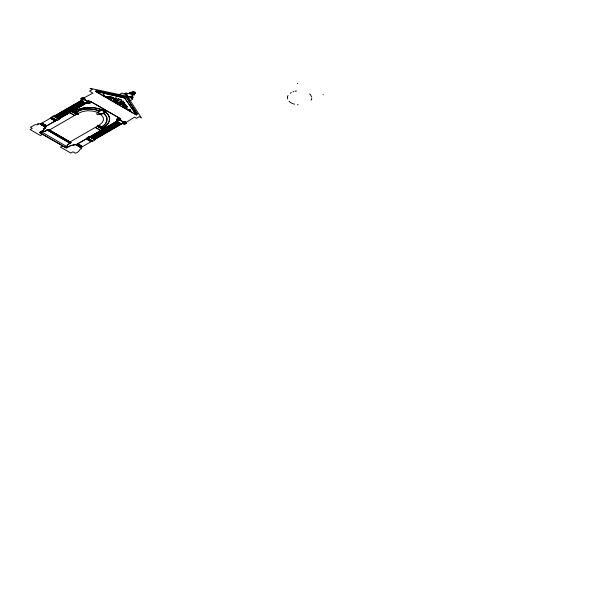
<?xml version="1.0" encoding="UTF-8"?>
<svg xmlns="http://www.w3.org/2000/svg" width="602" height="602" viewBox="0 0 602 602"><rect width="100%" height="100%" fill="white"/><g stroke="black" fill="none" stroke-linecap="round" stroke-linejoin="round"><path stroke-width="0.9" d="M117.307 101.294L117.382 101.64A1.385 0.798 0 0 0 118.316 102.174L118.925 102.212A3.07 1.776 0 0 0 121.28 101.241M114.847 100.045L115.117 100.993L114.982 99.812A17.917 10.347 0 0 1 115.005 98.728L115.516 97.802A1.008 0.579 0 0 0 115.2 97.968L114.869 98.562A15.11 8.721 0 0 0 114.809 100.082L115.321 98.954L116.841 97.975L115.23 99.36L115.095 100.827M131.394 97.366C132.365 96.779 129.58 97.509 131.718 97.795A1.023 0.594 0 0 0 132.139 97.705A0.941 0.542 0 0 0 132.357 97.592L132.523 97.103A1.181 0.685 0 0 0 132.049 96.689A1.069 0.617 0 0 0 131.8 96.613L131.394 96.749L132.342 97.426L130.897 97.441L131.823 97.283L131.304 97.321M287.395 97.629L287.432 97.193M129.362 96.854L128.527 96.508M123.673 103.521L123.342 103.536A17.902 10.339 0 0 1 121.461 103.552L119.279 103.612L119.745 103.822A8.902 5.14 0 0 0 121.484 104.485M311.648 98.826L311.738 98.397M119.422 103.476L119.971 103.612M125.073 105.824L124.584 106.208A0.783 0.451 0 0 1 124.155 106.208L123.606 105.674L124.659 105.425A0.926 0.534 0 0 1 124.885 105.817L124.095 106.08L124.125 105.628M311.505 99.262L311.083 100.098M123.056 105.508L123.011 105.591A1.114 0.64 0 0 0 122.966 105.854A1.505 0.873 0 0 0 123.079 106.11M122.883 105.463L122.77 105.801A1.753 1.008 0 0 0 123.214 106.434L123.711 106.659M119.294 94.559L122.123 92.979L124.29 94.228L124.313 93.807A1.761 1.016 0 0 1 125.382 93.122A1.445 0.835 0 0 1 125.818 93.069A1.671 0.963 0 0 1 126.683 93.19L128.015 93.588A2.054 1.189 0 0 0 128.331 93.445L129.039 93.746L128.911 93.31L129.784 93.099L130.009 93.491A10.001 5.779 0 0 0 130.085 93.671C131.597 92.43 133.298 96.23 130.062 93.701A5.847 3.379 0 0 1 129.987 93.543C131.364 92.226 129.859 93.641 129.611 92.482A0.835 0.482 0 0 1 130.145 92.309C131.665 93.054 132.756 90.97 134.577 92.008A1.844 1.061 0 0 1 135.021 92.264C136.865 93.694 132.884 93.859 134.502 94.823A0.835 0.482 0 0 1 134.193 95.131C133.915 94.326 131.341 95.063 132.034 94.838A5.885 3.394 0 0 0 132.32 94.883L132.41 94.898M67.59 144.615L67.665 144.54A2.28 1.317 0 0 0 67.409 144.856A1.535 0.888 0 0 0 67.326 145.105L67.123 145.865A16.246 9.376 0 0 1 66.024 146.896L65.407 147.385L40.048 132.741L40.898 132.387A16.615 9.594 0 0 1 42.546 131.793L43.991 131.635A1.535 0.888 0 0 0 44.428 131.59A2.28 1.317 0 0 0 44.841 131.484L48.288 129.528L70.983 142.629L67.68 144.533M123.094 105.463L123.719 105.222A0.865 0.497 0 0 1 124.065 105.23L124.358 105.162M122.928 105.41L123.688 105.109A1.038 0.602 0 0 1 124.095 105.117L124.23 105.139M90.345 101.618L90.292 101.219L120.445 118.632L119.888 118.639A2.077 1.196 0 0 0 116.999 119.271L116.878 119.437A1.543 0.888 0 0 0 116.848 119.693L118 120.648L89.683 137L89.179 136.707L87.222 137.835L92.866 141.177L94.965 139.965L94.476 139.679L122.59 123.448L124.343 124.057A1.625 0.941 0 0 0 124.787 124.035L124.938 124.012A2.16 1.249 0 0 0 126.337 122.274L134.509 117.142L136.488 118.285L139.212 116.713L141.41 117.984L130.228 100.684L132.854 99.172L131.176 98.201L131.906 98.186A1.738 1.008 0 0 0 133.147 97.494A1.445 0.835 0 0 0 133.185 97.231A1.701 0.986 0 0 0 132.974 96.817L132.004 96.23L131.522 96.644A2.754 1.588 0 0 1 131.191 96.809L130.815 96.952A6.487 3.747 0 0 1 130.423 97.065L128.896 96.689A2.611 1.505 0 0 1 128.504 96.568A4.771 2.754 0 0 1 127.3 95.936L126.187 95.229L126.39 94.762A2.122 1.227 0 0 1 126.608 94.446L127.052 94.093A12.815 7.397 0 0 1 127.466 93.844L127.406 93.799A15.411 8.895 0 0 0 127.097 93.987C123.892 93.882 126.698 93.829 125.81 94.416M81.646 98.239L81.458 98.359A1.829 1.053 0 0 0 81.119 98.811L81.187 99.3A1.588 0.918 0 0 0 82.173 99.872L83.294 99.864A1.859 1.076 0 0 0 84.017 99.601L84.205 99.473A1.573 0.911 0 0 0 84.483 99.014L84.4 98.69A1.377 0.798 0 0 0 83.369 98.171L81.842 98.502A1.392 0.805 0 0 0 81.511 98.946L81.594 99.127A1.166 0.67 0 0 0 82.316 99.608M290.254 93.257L291.285 92.633M131.627 96.501L131.529 96.568A2.574 1.49 0 0 1 131.198 96.741L130.694 96.922A10.986 6.344 0 0 1 130.152 97.08L129.874 97.148M82.384 98.555L82.105 99.142L83.091 99.345L83.452 98.818L82.685 98.751L83.347 98.954L82.722 99.27L82.241 98.871L83.189 98.427A0.956 0.549 0 0 1 83.994 98.841L82.248 99.766A1.4 0.805 0 0 1 81.33 99.18L81.3 98.901A1.625 0.941 0 0 1 81.654 98.397L81.819 98.299A1.866 1.076 0 0 1 83.354 97.998L83.588 98.036A1.618 0.933 0 0 1 84.701 98.698M111.964 98.126L111.731 97.96A0.941 0.542 0 0 0 111.182 97.833A0.783 0.451 0 0 0 110.836 97.87C110.828 98.826 112.115 97.878 110.467 98.382M40.236 124.11L51.81 117.398M90.405 101.603A2.069 1.196 0 0 1 89.171 103.205L88.893 103.281A1.543 0.888 0 0 1 88.449 103.296L87.185 103.017A3.033 1.753 0 0 1 86.899 102.814L58.477 118.978L58.966 119.256L57.002 120.392L51.26 117.157L53.36 115.945L53.864 116.239L81.985 100.007L80.924 98.991M40.567 124.253L42.193 123.312M50.771 118.353L52.126 117.578M54.165 116.397L81.247 100.76M40.703 124.328L42.328 123.387M50.914 118.436L52.261 117.653M54.308 116.479L81.383 100.843M41.245 124.644L42.87 123.703M51.448 118.752L52.803 117.969M54.85 116.788L81.925 101.151M41.38 124.719L43.013 123.779M51.591 118.827L52.938 118.052M54.985 116.871L82.068 101.234M41.922 125.035L43.555 124.095M52.133 119.143L53.48 118.361M55.527 117.179L82.609 101.55M42.065 125.111L43.69 124.178M52.269 119.219L53.616 118.444M55.662 117.262L82.745 101.625M42.607 125.427L44.232 124.486M52.81 119.535L54.157 118.752M56.204 117.571L83.287 101.941M42.742 125.502L44.367 124.569M52.946 119.61L54.3 118.835M56.34 117.653L83.422 102.016M43.284 125.818L44.909 124.877M53.488 119.926L54.842 119.143M56.881 117.962L83.964 102.332M43.419 125.901L45.045 124.96M53.631 120.001L54.978 119.226M57.024 118.045L84.099 102.408M43.961 126.209L45.586 125.269M54.172 120.317L55.519 119.535M57.566 118.361L84.641 102.724M44.096 126.292L45.729 125.351M54.308 120.4L55.655 119.617M57.702 118.436L84.784 102.799M44.638 126.601L46.271 125.66M54.85 120.709L56.197 119.933M58.243 118.752L85.326 103.115M44.781 126.683L46.407 125.743M54.985 120.791L56.332 120.009M58.379 118.827L85.461 103.198M56.513 120.107L44.841 126.849L45.639 127.308L45.308 128.286L44.593 127.872L43.765 128.354L43.811 129.897L39.536 132.523L44.081 129.897L44.036 128.354L44.593 128.03L45.428 128.512L45.85 127.27L39.469 123.666L37.55 123.884L38.325 124.328L37.625 124.734L34.954 124.704L30.476 127.293L32.26 128.324L30.1 129.565L40.439 135.54L42.599 134.291M45.067 126.879L56.648 120.189M58.687 119.008L86.748 102.882A4.297 2.483 0 0 0 87.004 103.07L87.388 103.22A2.325 1.339 0 0 0 88.389 103.416A2.182 1.264 0 0 0 90.631 101.768M41.749 131.981L66.619 146.459M102.167 109.79L101.159 110.083A7.262 4.191 0 0 1 100.715 109.888L101.475 109.519A6.855 3.958 0 0 0 101.798 109.654L101.858 109.677M118.842 98.818C117.488 97.772 112.913 104.304 118.496 102.837M62.608 145.842L60.448 147.091L70.788 153.058L72.947 151.817L75.325 153.186C78.553 152.359 79.359 150.538 80.457 148.656L81.232 149.1L81.609 147.994L75.318 144.284L73.166 144.533L74.001 145.014L73.452 145.33L70.78 145.308C59.636 151.892 71.021 144.6 74.279 145.014L73.564 144.6L76.055 144.871L87.726 138.129M76.055 144.706L87.448 138.129M89.683 136.835L117.638 120.701A4.538 2.619 0 0 1 117.367 120.588L116.976 120.302A2.205 1.272 0 0 1 117.157 118.865A2.205 1.272 0 0 1 119.505 118.413L120.054 118.564L90.405 101.445L90.646 101.761M76.409 144.939L78.034 144.006M86.613 139.047L87.96 138.272M90.007 137.09L117.089 121.453M76.544 145.022L78.17 144.081M86.748 139.13L88.103 138.347M90.149 137.166L117.224 121.536M77.086 145.33L78.711 144.397M87.29 139.438L88.644 138.663M90.691 137.482L117.766 121.845M77.222 145.413L78.847 144.472M87.433 139.521L88.78 138.738M90.827 137.565L117.902 121.928M77.763 145.729L79.389 144.789M87.975 139.83L89.322 139.054M91.369 137.873L118.444 122.236M77.906 145.804L79.532 144.864M88.11 139.912L89.457 139.137M91.504 137.956L118.586 122.319M78.448 146.12L80.074 145.18M88.652 140.228L89.999 139.446M92.046 138.264L119.128 122.627M78.584 146.196L80.209 145.263M88.787 140.304L90.142 139.529M92.181 138.347L119.264 122.71M79.125 146.512L80.751 145.571M89.329 140.62L90.676 139.837M92.723 138.656L119.806 123.026M79.261 146.587L80.886 145.654M89.472 140.695L90.819 139.92M92.866 138.738L119.941 123.101M79.803 146.903L81.428 145.962M90.007 141.011L91.361 140.228M93.408 139.047L120.483 123.418M79.938 146.986L81.571 146.045M90.149 141.086L91.496 140.311M93.543 139.13L120.626 123.493M80.48 147.294L82.105 146.354M90.691 141.402L92.038 140.62M94.085 139.446L121.16 123.809M80.623 147.377L82.248 146.436M90.827 141.485L92.174 140.702M94.221 139.521L121.303 123.884M80.841 147.55L92.49 140.883M126.706 95.455L127.421 95.921M111.769 98.961L112.281 98.525A1.038 0.602 0 0 0 112.273 98.292L112.19 98.141M111.671 98.863L112.092 98.51A0.865 0.497 0 0 0 112.085 98.307L112.047 98.246M293.054 91.843L293.701 91.624M121.152 102.694L123.402 101.083L121.025 102.731L118.496 102.95M119.045 98.886C116.901 98.984 115.501 101.332 116.254 102.814M120.897 102.641L116.118 102.897M295.055 91.256L296.477 90.977M111.671 98.991L111.084 99.059A1.753 1.008 0 0 1 109.985 98.796L109.609 98.525M111.588 98.886L111.445 98.916A1.114 0.64 0 0 1 110.994 98.939A1.505 0.873 0 0 1 110.557 98.879A1.64 0.948 0 0 1 110.166 98.743L109.782 98.472M82.707 98.57L83.174 98.54A0.76 0.436 0 0 1 83.813 98.901L82.572 99.533A0.978 0.564 0 0 1 81.774 99.074L81.759 98.939A1.129 0.655 0 0 1 82.015 98.555L83.527 98.307A1.189 0.685 0 0 1 84.265 98.818L84.272 99.089A1.392 0.805 0 0 1 83.979 99.465L83.813 99.563A1.671 0.963 0 0 1 83.189 99.766L82.482 99.797M124.05 121.807L123.816 121.837A1.716 0.993 0 0 0 123.192 122.033L122.778 122.033M123.786 103.604L124.652 103.431A1.008 0.579 0 0 0 124.945 103.243L123.621 103.619A15.103 8.721 0 0 1 120.994 103.649L119.986 103.612M297.335 83.527L297.787 83.505M125.81 94.416L124.953 93.889A1.023 0.594 0 0 1 125.103 93.649A0.933 0.542 0 0 1 125.306 93.521L126.149 93.43A1.227 0.707 0 0 1 126.555 93.521A1.181 0.685 0 0 1 126.864 93.694A1.069 0.617 0 0 1 126.999 93.844L126.548 94.394A2.145 1.234 0 0 0 126.367 94.627L126.232 94.958A13.575 7.841 0 0 0 126.172 95.214M107.073 97.042C113.545 96.004 106.825 95.748 108.902 98.495C112.634 100.624 107.48 98.532 109.128 96.741A1.941 1.121 0 0 1 109.429 96.553L110.053 96.297L106.915 97.042L105.5 96.771L104.033 95.688L103.582 94.341L104.771 96.2L106.915 96.93M118.323 120.49L118.564 120.505A1.595 0.918 0 0 0 119.256 120.408A1.671 0.963 0 0 0 119.655 120.257L119.813 120.159A1.377 0.79 0 0 0 120.129 119.647L120.107 119.512A1.189 0.685 0 0 0 119.362 119L117.857 119.249A1.129 0.655 0 0 0 117.601 119.632L117.616 119.768A0.978 0.564 0 0 0 118.413 120.227L119.655 119.595A0.76 0.436 0 0 0 119.015 119.234C116.938 120.129 120.287 119.52 118.391 119.73C121.07 119.58 116.02 120.212 119.03 119.121A0.956 0.549 0 0 1 119.828 119.535L118.09 120.46A1.595 0.918 0 0 1 117.051 119.881M119.693 103.597L122.522 103.348L124.637 102.483L122.402 103.499L119.392 103.582L119.873 103.732A13.289 7.675 0 0 0 120.709 104.093L121.1 104.221A3.552 2.047 0 0 0 121.506 104.327L121.642 104.357A1.972 1.136 0 0 0 122.078 104.409L122.966 104.357A4.244 2.453 0 0 1 123.711 104.327L124.004 104.342A2.288 1.317 0 0 1 124.576 104.432A3.311 1.911 0 0 1 125.231 104.643L125.344 104.695M83.204 97.885L83.761 97.945M297.418 104.71L298.156 104.771M88.998 101.031L86.981 101.144M120.709 99.759L119.956 99.706A2.95 1.701 0 0 0 117.352 101.294M124.78 121.995L124.215 121.958A1.573 0.911 0 0 0 123.41 122.116L123.192 122.221A1.859 1.076 0 0 0 122.74 122.642L122.733 123.29A1.588 0.918 0 0 0 123.719 123.854L124.283 123.907A1.814 1.046 0 0 0 125.351 123.696L125.57 123.591A2.107 1.212 0 0 0 126.036 123.177A2.017 1.166 0 0 0 126.179 122.688L126.059 122.364A1.806 1.038 0 0 0 124.832 121.724L122.823 121.837A6.11 3.529 0 0 0 120.626 120.423M118.015 120.558L119.136 120.558A1.859 1.076 0 0 0 119.858 120.295L120.046 120.167A1.565 0.903 0 0 0 120.325 119.708L120.242 119.377A1.377 0.798 0 0 0 119.211 118.857L118.639 118.857A1.603 0.926 0 0 0 117.879 119.076L117.683 119.196A1.377 0.79 0 0 0 117.382 119.64L117.435 119.821A1.166 0.67 0 0 0 118.158 120.302M132.5 94.89L133.125 95.026L132.004 95.462L132.53 95.868A2.054 1.181 0 0 0 132.282 96.049L132.064 96.252A15.599 9.007 0 0 1 131.815 96.455M120.573 99.616L121.822 100.414M121.514 104.455L121.657 104.477A2.122 1.227 0 0 0 122.101 104.522L122.56 104.515A9.18 5.298 0 0 1 123.004 104.47A4.312 2.491 0 0 1 123.741 104.439L123.892 104.447A2.137 1.234 0 0 1 124.471 104.53L124.606 104.567A3.16 1.829 0 0 1 125.126 104.74M123.937 106.599L124.494 106.682A1.535 0.888 0 0 0 124.78 106.674A1.392 0.805 0 0 0 125.434 106.524L125.871 106.2A2.115 1.219 0 0 0 125.224 104.808L125.126 104.74M123.861 106.704L124.147 106.757A1.573 0.911 0 0 0 124.599 106.795A1.753 1.008 0 0 0 124.9 106.78A1.588 0.918 0 0 0 125.592 106.599L125.976 106.328A2.288 1.317 0 0 0 125.321 104.718M293.889 104.003L294.566 104.199M84.558 99.774L84.882 98.653M120.535 120.505L120.724 119.346A1.806 1.038 0 0 0 119.602 118.639L119.045 118.571A2.017 1.166 0 0 0 118.474 118.609A2.107 1.212 0 0 0 117.488 118.925L117.3 119.053A1.829 1.053 0 0 0 116.961 119.505L117.029 119.994M124.463 105.192L124.9 105.425M84.762 99.955L84.348 99.608A1.716 0.993 0 0 0 84.679 99.24L84.731 99.112A1.746 1.008 0 0 0 83.61 97.998M120.603 120.648L120.189 120.302A1.716 0.986 0 0 0 120.52 119.933A1.889 1.091 0 0 0 120.596 119.663L120.543 119.392A1.618 0.933 0 0 0 119.429 118.722L119.196 118.699A1.859 1.076 0 0 0 117.661 118.993L117.495 119.091A1.625 0.941 0 0 0 117.134 119.595L117.172 119.873A1.4 0.805 0 0 0 118.09 120.46M99.405 109.09L101.061 109.474L99.526 108.97A20.483 11.829 0 0 0 74.249 111.408M292.61 103.552L293.242 103.792M123.779 106.554L123.312 106.336M74.595 111.588L74.415 111.49A20.22 11.671 0 0 1 99.428 109.06M124.29 105.689L124.471 105.643M105.267 111.114L105.094 110.941A6.63 3.83 0 0 0 104.725 110.625A6.028 3.484 0 0 0 104.477 110.444L104.364 110.392A6.84 3.951 0 0 0 103.499 110.038L102.363 109.699A6.404 3.695 0 0 1 101.572 109.383L100.534 109.985A7.119 4.109 0 0 0 100.925 110.158L97.464 112.401L100.933 114.388L103.243 117.54L103.454 120.28L101.919 122.846L99.24 125.103L98.367 125.607L97.607 125.171L97.088 126.345L70.005 141.982L49.326 130.047L76.409 114.41L78.441 114.109L77.688 113.673L78.561 113.168L82.632 111.573L87.704 110.685L93.144 111.122L97.419 112.273L96.651 114.169L97.69 114.681L100.925 114.38L105.034 112.544A6.577 3.793 0 0 0 105.327 112.755L106.298 112.115A6.396 3.695 0 0 1 105.771 111.671L105.771 111.663M80.939 100.587L85.77 103.371M116.78 121.273L121.612 124.065M80.796 100.662L85.634 103.454M116.637 121.356L121.476 124.147M53.992 116.141L58.83 118.925M89.833 136.827L94.672 139.619M53.856 116.216L59.237 119.256L57.002 120.55L51.674 117.48M94.529 139.702L89.179 136.549L86.944 137.835L92.347 140.958M50.598 118.097L55.437 120.889M86.44 138.791L91.278 141.583M50.463 118.18L55.294 120.964M86.304 138.866L91.135 141.658M41.907 123.117L46.738 125.908M77.748 143.81L82.579 146.602M41.771 123.199L46.602 125.984M77.613 143.886L82.444 146.677M40.372 124.004L45.203 126.796M76.206 144.698L81.044 147.49M122.063 106.238L125.118 107.322L127.556 106.388L126.36 107.69L126.57 108.879L130.935 110.136L127.007 109.233M122.206 106.163C122.198 106.313 125.351 107.893 126.774 106.93A1.941 1.121 0 0 0 127.112 106.757C128.489 105.809 125.088 108.405 127.052 109.09M114.049 100.248A13.289 7.675 0 0 0 114.666 100.73L115.035 101.001L114.515 100.797M112.837 97.629L112.928 97.697A3.16 1.821 0 0 1 113.229 97.998L113.289 98.073A2.137 1.234 0 0 1 113.424 98.404L113.439 98.495A4.319 2.491 0 0 1 113.394 98.924A9.18 5.298 0 0 1 113.319 99.18L113.304 99.443A2.122 1.227 0 0 0 113.379 99.699L113.424 99.781M112.145 98.081L111.859 97.878A1.129 0.647 0 0 0 111.046 97.727L110.384 98.006A0.783 0.451 0 0 0 110.384 98.254L110.429 98.337M309.601 93.95L310 94.318M114.049 100.241L113.823 100.022A3.552 2.047 0 0 1 113.635 99.789L113.59 99.706A1.972 1.136 0 0 1 113.5 99.45L113.59 98.946A4.244 2.453 0 0 0 113.635 98.517L113.627 98.427A2.288 1.317 0 0 0 113.454 98.013A3.311 1.911 0 0 0 113.093 97.637L113.003 97.569A2.288 1.317 0 0 0 110.166 97.2L109.707 97.426A1.64 0.948 0 0 0 109.368 97.998A1.573 0.911 0 0 0 109.429 98.261L109.526 98.427M289.073 101.347L289.472 101.715M104.74 114.365L103.258 113.259L105.034 114.666A16.608 9.587 0 0 1 107.081 118.496L106.832 121.469A16.194 9.346 0 0 1 101.445 126.924C105.756 125.254 109.398 118.368 104.628 114.53M104.281 111.821L104.063 111.596A6.84 3.951 0 0 0 103.476 111.114L103.394 111.061A6.803 3.928 0 0 0 102.558 110.708L101.429 110.347A7.563 4.364 0 0 1 101.181 110.256L97.802 112.393L100.955 114.199L104.808 112.356A7.66 4.425 0 0 1 104.673 112.228L104.394 111.934M310.376 94.687L311.738 97.095M127.346 96.418L130.295 100.654L127.496 96.328L90.029 88.313L92.226 89.585L89.51 91.158L92.911 93.122L83.994 97.87A2.16 1.249 0 0 0 81.052 98.653A1.671 0.963 0 0 0 81.022 98.901M109.699 98.382L109.579 98.141A1.543 0.888 0 0 1 109.572 97.9A1.392 0.805 0 0 1 109.835 97.516L110.399 97.268A2.115 1.219 0 0 1 112.807 97.637M90.217 101.678L90.338 102.001A2.017 1.166 0 0 1 90.195 102.483A2.107 1.212 0 0 1 89.728 102.897L89.51 103.01A1.829 1.053 0 0 1 88.727 103.205L87.877 103.16A1.588 0.918 0 0 1 86.899 102.596L86.899 101.949A1.859 1.076 0 0 1 87.35 101.527L87.568 101.422A1.573 0.911 0 0 1 88.374 101.264L88.938 101.309A1.377 0.798 0 0 1 89.841 101.904L89.262 102.784A1.324 0.768 0 0 1 88.464 102.95L88.178 102.927A1.166 0.67 0 0 1 87.35 102.513L87.629 101.738L88.667 101.542A0.956 0.549 0 0 1 89.397 102.009C86.861 102.776 87.772 102.28 89.201 102.016A0.76 0.436 0 0 0 88.569 101.648L87.478 102.363A0.978 0.564 0 0 0 88.268 102.829L88.509 102.837A1.136 0.655 0 0 0 89.164 102.686L89.593 101.813A1.189 0.685 0 0 0 88.72 101.392L88.246 101.384A1.324 0.768 0 0 0 87.606 101.587L87.425 101.648A1.671 0.963 0 0 0 87.072 102.009L87.072 102.551A1.4 0.813 0 0 0 88.095 103.085L88.569 103.1A1.633 0.941 0 0 0 89.442 102.897L89.615 102.799A1.859 1.076 0 0 0 90.134 101.911L90.074 101.776A1.618 0.933 0 0 0 88.923 101.136M287.553 98.916L287.402 98.058M125.683 122.597L125.103 123.478A1.324 0.768 0 0 1 124.305 123.643L124.02 123.621A1.166 0.67 0 0 1 123.192 123.207L123.47 122.432L124.509 122.236A0.956 0.549 0 0 1 125.239 122.703C122.703 123.47 123.613 122.974 125.043 122.71A0.76 0.436 0 0 0 124.411 122.341L123.32 123.056A0.978 0.564 0 0 0 124.11 123.515L124.351 123.53A1.129 0.655 0 0 0 125.005 123.38L125.178 123.282A1.407 0.813 0 0 0 125.494 122.913L125.434 122.507A1.189 0.685 0 0 0 124.561 122.078L124.087 122.078A1.324 0.768 0 0 0 123.448 122.281L123.267 122.341A1.595 0.926 0 0 0 122.838 122.974L122.913 123.244A1.4 0.805 0 0 0 123.937 123.771L124.411 123.794A1.633 0.941 0 0 0 125.284 123.583L125.457 123.493A1.859 1.076 0 0 0 125.968 122.605L125.916 122.469A1.618 0.933 0 0 0 124.764 121.83A1.814 1.046 0 0 0 123.967 121.83M114.914 100.918L114.801 100.082M120.709 99.751A1.415 0.813 0 0 1 121.634 100.489L121.514 101.008A2.34 1.347 0 0 1 121.333 101.256M292.008 103.296A12.032 6.946 0 0 1 289.908 102.062M323.078 94.371A19.256 11.122 0 0 1 323.169 94.777M287.523 96.764A11.98 6.915 0 0 1 288.049 95.507M114.538 100.79A8.902 5.14 0 0 1 113.364 99.797M123.38 106.456A1.588 0.918 0 0 1 123.154 106.238M125.005 105.433A1.114 0.64 0 0 1 125.178 105.839M120.709 120.558A6.155 3.559 0 0 1 122.718 121.95M124.727 122.153A1.324 0.768 0 0 1 125.592 122.725M84.649 99.684A6.456 3.732 0 0 1 87.087 101.106M84.867 99.864A6.155 3.559 0 0 1 86.876 101.256L87.35 101.339A1.716 0.993 0 0 1 87.982 101.144L88.216 101.113A1.746 1.008 0 0 1 90.127 101.761M102.633 127.782A20.22 11.671 0 0 0 106.855 113.349L105.952 112.491L107.028 113.296A20.476 11.822 0 0 1 102.799 127.887M121.642 100.421A2.905 1.678 0 0 1 118.173 102.235A1.588 0.918 0 0 1 117.172 101.633M117.27 101.625A2.912 1.678 0 0 1 120.558 99.691M132.952 93.799L133.328 94.07A1.58 0.911 0 0 0 133.719 94.078L132.952 93.799M132.342 92.595C132.237 93.754 131.379 91.233 132.297 92.377A1.588 0.918 0 0 1 132.342 92.595M67.574 145.36L67.176 146.038A19.332 11.16 0 0 1 65.957 147.151L65.43 147.55L39.755 132.733L40.454 132.432A18.933 10.934 0 0 1 42.524 131.68L44.857 131.349L48.288 129.362L71.254 142.629L67.83 144.608L67.574 145.36M133.569 91.956L133.238 92.52A3.665 2.115 0 0 1 133.027 92.746L132.749 93.22A15.042 8.684 0 0 1 133.027 93.017L133.614 92.655A1.43 0.828 0 0 0 133.855 92.407L134.284 92.144L134.412 92.625A2.393 1.385 0 0 0 134.013 92.791L133.095 93.393A8.579 4.951 0 0 1 133.569 93.182A3.695 2.13 0 0 1 133.953 93.047L135.232 93.137L133.847 93.355A17.42 10.061 0 0 1 133.275 93.445L132.026 93.709L132.493 92.994A17.541 10.129 0 0 1 132.636 92.655L132.899 91.903L133.569 91.956M131.575 92.904L131.876 93.175L131.409 92.956A1.58 0.911 0 0 1 131.394 92.731L131.575 92.904M132.184 93.882C130.694 94.785 134.953 94.153 132.184 93.882M95.349 91.195L124.576 98.013L136.391 114.892L124.719 97.93L95.349 91.195M96.425 90.571L126.157 97.103L137.474 114.267L126.307 97.012L96.425 90.571M99.744 111.031C92.317 108.42 83.121 107.871 76.1 112.281C82.346 107.886 92.377 107.991 99.744 111.031M95.357 91.256L136.338 114.914L95.357 91.256M70.268 112.935L74.874 115.592L70.268 112.935M72.232 111.791L76.838 114.455L72.232 111.791M73.151 111.265L78.328 114.26L73.151 111.265M73.805 110.888L78.41 113.545L73.805 110.888M46.979 129.904L69.817 143.088L46.979 129.904M102.385 109.865L101.888 110.256A5.433 3.138 0 0 1 102.363 110.407L103.235 110.121L102.385 109.865M103.454 110.189L102.919 110.617A5.734 3.311 0 0 1 103.386 110.843L104.206 110.497A6.313 3.65 0 0 0 103.92 110.369L103.86 110.339A7.367 4.252 0 0 0 103.521 110.211L103.454 110.189M104.379 110.595L103.777 111.061A5.727 3.311 0 0 1 104.169 111.332L104.906 111.031A6.095 3.514 0 0 0 104.688 110.836L104.643 110.798A6.411 3.702 0 0 0 104.424 110.625L104.424 110.625M134.923 93.664L133.305 93.573L133.96 93.528A1.588 0.918 0 0 1 134.344 93.558L134.923 93.664M105.034 111.159L104.402 111.52A7.563 4.364 0 0 1 104.756 111.844L105.47 111.641L105.072 111.204M105.591 111.769L104.989 112.122A6.208 3.582 0 0 1 105.132 112.318L105.215 112.446A5.711 3.296 0 0 0 105.38 112.574L106.118 112.205A6.389 3.687 0 0 1 105.877 112.025L105.794 111.949A6.216 3.589 0 0 1 105.628 111.806L105.591 111.769M97.848 125.532L103.115 128.572L97.848 125.532M95.628 127.579L100.241 130.235L95.628 127.579M97.599 126.443L102.205 129.099L97.599 126.443M99.172 125.532L103.777 128.196L99.172 125.532"/></g></svg>
